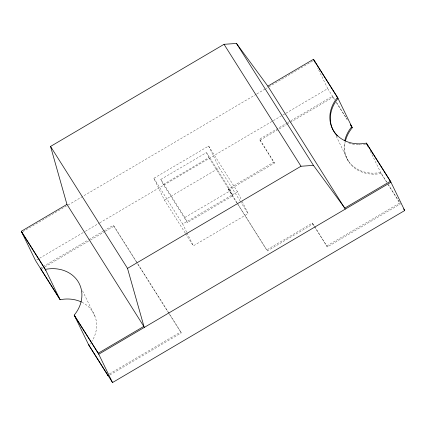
<?xml version="1.0" encoding="UTF-8"?>
<svg xmlns="http://www.w3.org/2000/svg" width="426" height="426" viewBox="0 0 426 426"><rect width="100%" height="100%" fill="white"/><g stroke="black" fill="none" stroke-linecap="round" stroke-linejoin="round"><path stroke-width="0.32" stroke-dasharray="2.13 1.6" d="M22.935 231.616L66.307 206.088M68.016 205.076L256.308 94.242M256.883 93.901L265.467 88.848M266.037 88.512L267.182 87.841M268.897 86.829L312.838 60.961M185.225 233.043L164.457 200.145L153.85 178.297L208.633 146.049L237.495 191.775L241.51 200.039M160.836 179.421L206.466 152.561L230.509 190.646L232.963 195.704L187.333 222.564L163.291 184.479L160.836 179.421L184.873 217.51L187.333 222.564M163.291 184.479L208.921 157.62L206.466 152.561M36.689 259.935L38.979 258.587M39.554 258.247L84.811 231.606M85.386 231.27L99.136 223.176M99.711 222.835L272.731 120.984M273.306 120.649L285.335 113.566M285.91 113.231L327.732 88.608L317.705 67.963M40.353 268.231L42.637 266.884M43.207 266.548L88.288 240.014M88.864 239.673L103.129 231.275M103.699 230.94L113.401 225.232L136.442 261.729M236.883 202.845L228.762 189.98L274.419 163.105L259.498 139.233L287.459 122.768M288.029 122.432L290.314 121.09M290.883 120.755L332.546 96.233L334.437 99.46M41.413 268.907L44.267 267.224M44.837 266.889L89.923 240.349M90.493 240.014L104.759 231.616M105.334 231.281L113.891 226.243L113.401 225.232M259.988 140.245L286.24 124.791M286.81 124.456L289.664 122.773M290.234 122.438L333.036 97.245M164.457 200.145L219.241 167.892L208.633 146.049M228.762 189.98L228.272 188.968L273.929 162.093L259.498 139.233M184.873 217.51L230.509 190.646M186.721 232.287L182.711 224.023L237.495 191.775M185.576 233.602L193.319 245.871L248.102 213.618L241.798 200.63M312.412 223.064L312.902 224.076L267.246 250.946L266.756 249.94L312.412 223.064L327.333 246.936L400.381 203.937L388.134 184.538M109.413 373.916L180.746 331.923L136.794 262.294M326.843 245.924L399.892 202.925L388.347 184.634M109.903 374.928L181.236 332.935L180.746 331.923M327.732 88.608L334.644 99.556M336.391 102.331L347.238 119.509M386.595 181.865L380.647 172.439A34.479 29.24 -25.9 0 1 344.527 141.879M336.535 102.783L347.03 119.413M370.332 151.203L381.137 173.451L386.739 182.323M312.902 224.076L314.308 226.302M314.66 226.861L327.333 246.936M219.241 167.892L240.008 200.795M240.36 201.354L248.102 213.618M208.921 157.62L232.963 195.704M228.272 188.968L237.804 204.07M238.161 204.629L266.756 249.94M237.239 203.404L267.246 250.946M153.85 178.297L182.711 224.023M113.891 226.243L137.284 263.305M137.641 263.864L168.829 313.28M169.186 313.845L181.236 332.935M336.21 136.139L348.447 161.342M273.929 162.093L274.419 163.105M187.009 232.878L193.319 245.871M82.543 290.82L95.254 316.997M365.588 144.355A34.479 29.24 -25.9 0 1 361.637 144.792M360.332 144.84A34.479 29.24 -25.9 0 1 359.033 144.845M358.383 144.829A34.479 29.24 -25.9 0 1 347.861 142.816M81.93 302.236A34.479 29.24 -25.9 0 1 91.973 341.247M90.541 343.393A34.479 29.24 -25.9 0 1 89.764 344.437M381.137 173.451A34.479 29.24 -25.9 0 1 345.129 142.295"/><path stroke-width="0.64" d="M144.414 327.349L66.957 204.405L50.55 146.432L224.033 44.309L236.483 43.452L267.837 86.153L345.294 209.102M59.592 298.717L35.544 260.611L21.3 231.275L66.957 204.405M267.837 86.153L313.493 59.278L337.541 97.384L352.275 127.725A34.479 29.24 -25.9 0 0 345.395 141.107M390.456 181.215L404.7 210.545L112.507 382.548L98.268 353.213L143.924 326.337L127.512 268.369L301.001 166.246L313.451 165.389L344.804 208.09L390.456 181.215L366.408 143.109A34.479 29.24 -25.9 0 1 333.712 130.995A34.479 29.24 -25.9 0 1 337.541 97.384M313.983 60.29L338.036 98.395A34.479 29.24 -25.9 0 0 337.365 136.038M366.898 144.121L390.951 182.227L98.757 354.224L74.704 316.119M350.385 124.498L351.785 126.714A34.479 29.24 -25.9 0 0 344.767 140.686M403.667 208.916L404.7 210.545M350.875 125.51L352.275 127.725M236.483 43.452L313.451 165.389M224.033 44.309L301.001 166.246M50.55 146.432L127.512 268.369M21.3 231.275L45.353 269.381L60.087 299.723A34.479 29.24 -25.9 0 1 81.382 301.975M45.353 269.381A34.479 29.24 -25.9 0 1 78.043 281.495A34.479 29.24 -25.9 0 1 74.215 315.107L98.268 353.213M21.79 232.287L45.843 270.393M88.459 344.442L112.507 382.548M60.087 299.723L40.353 268.231M366.408 143.109L368.043 146.48M313.493 59.278L314.841 62.063M107.698 374.923L108.188 375.934L88.949 345.454L74.215 315.107"/></g></svg>
